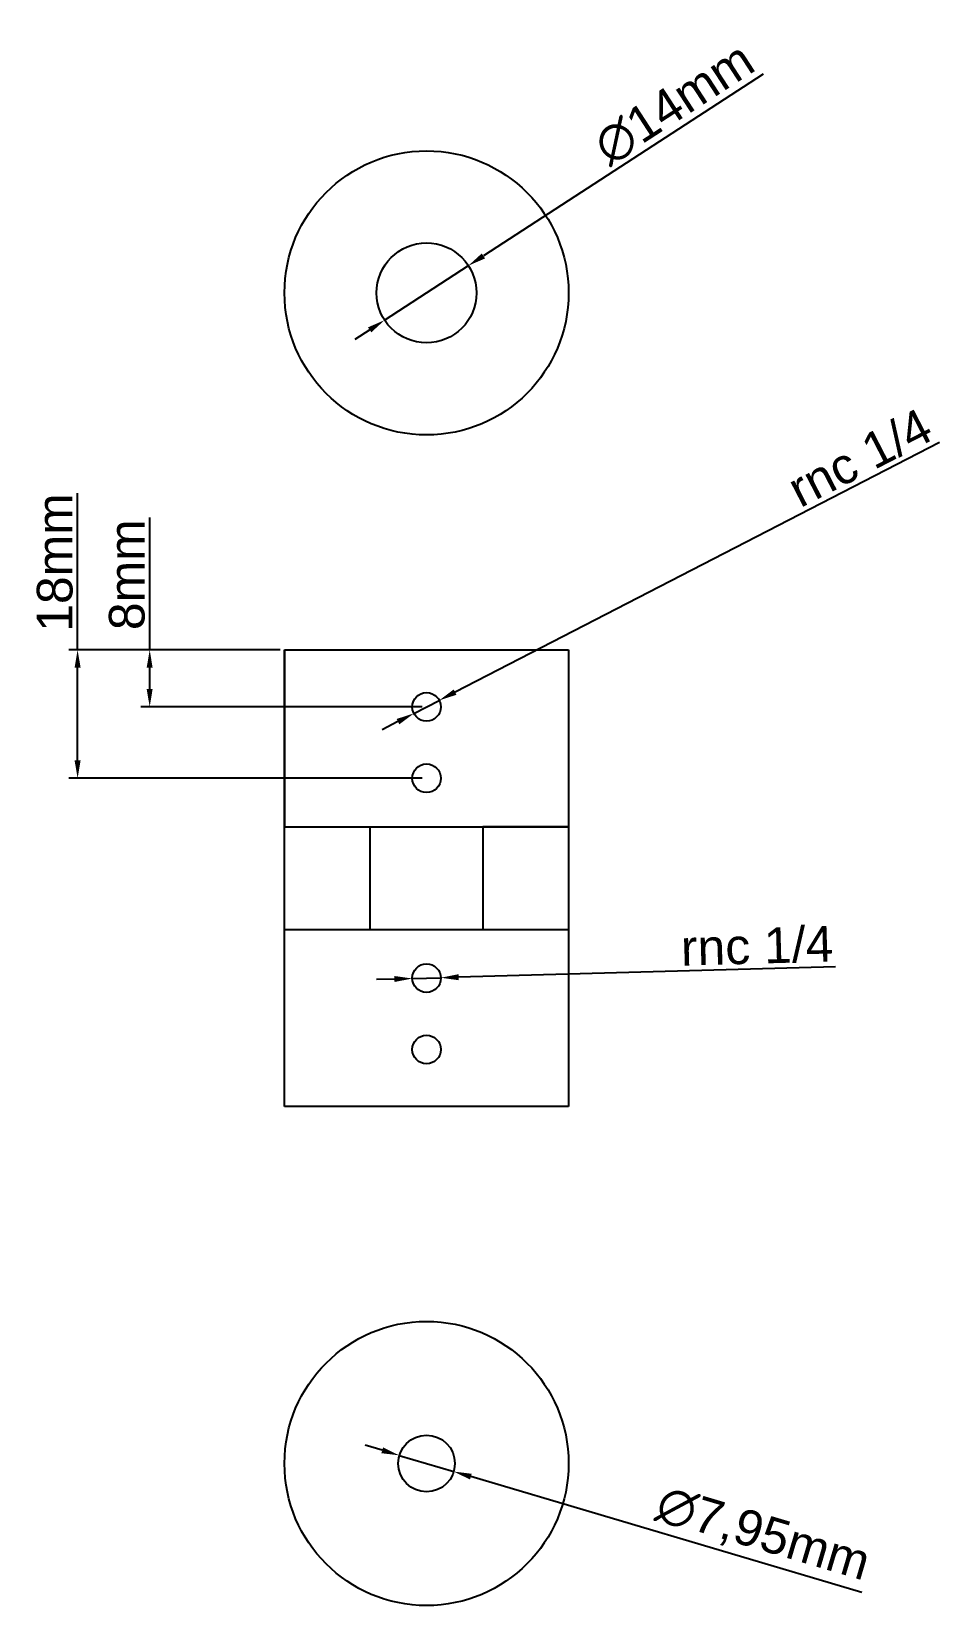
# Model space of a CAD drawing. Header units: centimetres. Extents: x 6534 to 31506, y 42826 to 109107.
# Drawn here: x 15062.9 to 15190.1, y 48526.7 to 48747.3 of the extents above; entities that cross this region are included whole.
import ezdxf

# ---------------------------------------------------------------- set-up
doc = ezdxf.new("R2010")
doc.units = ezdxf.units.CM
doc.header["$LTSCALE"] = 0.5
doc.styles.get("Standard").update_dxf_attribs({"font": 'arial.ttf'})
doc.dimstyles.new('Copia de ISO-25', dxfattribs={"dimtxt": 5, "dimasz": 2.5, "dimexe": 1.25, "dimexo": 0.625, "dimtad": 1, "dimtxsty": 'Standard', "dimcen": 2.5, "dimclrd": 1, "dimclre": 1, "dimadec": 0, "dimazin": 0, "dimtfac": 1, "dimtmove": 0, "dimatfit": 3, "dimfxl": 1, "dimarcsym": 0})

# ---------------------------------------------------------------- blocks, each defined once
blk = doc.blocks.new('*D583')
at = {"color": 1, "lineweight": -2, "transparency": 16777216}
for p, q in [((15165.37, 48741.28), (15126.19, 48715.82)), ((15112.35, 48706.83), (15124.09, 48714.46)), ((15110.26, 48705.47), (15108.16, 48704.11))]:
    blk.add_line(p, q, dxfattribs=at)
at = {"color": 1, "transparency": 16777216}
for points in [[(15125.96, 48716.17), (15126.42, 48715.47), (15124.09, 48714.46)], [(15110.03, 48705.82), (15110.49, 48705.12), (15112.35, 48706.83)]]:
    blk.add_solid(points, dxfattribs=at)
at = {"layer": 'Defpoints', "color": 0, "transparency": 16777216}
for p in [(15124.09, 48714.46), (15112.35, 48706.83)]:
    blk.add_point(p, dxfattribs=at)
at = {"color": 0, "transparency": 16777216, "insert": (15152.93, 48737.16), "char_height": 5, "attachment_point": 5, "rotation": 33.0165}
blk.add_mtext('∅14mm', dxfattribs=at)
blk = doc.blocks.new('*D584')
at = {"color": 1, "lineweight": -2, "transparency": 16777216}
for p, q in [((15079.44, 48660.64), (15079.44, 48679.18)), ((15097.7, 48660.64), (15078.19, 48660.64)), ((15079.44, 48655.14), (15079.44, 48658.14)), ((15117.6, 48652.64), (15078.19, 48652.64))]:
    blk.add_line(p, q, dxfattribs=at)
at = {"color": 1, "transparency": 16777216}
for points in [[(15079.02, 48658.14), (15079.85, 48658.14), (15079.44, 48660.64)], [(15079.02, 48655.14), (15079.85, 48655.14), (15079.44, 48652.64)]]:
    blk.add_solid(points, dxfattribs=at)
at = {"layer": 'Defpoints', "color": 0, "transparency": 16777216}
for p in [(15079.44, 48660.64), (15098.32, 48660.64), (15118.22, 48652.64)]:
    blk.add_point(p, dxfattribs=at)
at = {"color": 0, "transparency": 16777216, "insert": (15076.26, 48671.16), "char_height": 5, "attachment_point": 5, "rotation": 90}
blk.add_mtext('8mm', dxfattribs=at)
blk = doc.blocks.new('*D585')
at = {"color": 1, "lineweight": -2, "transparency": 16777216}
for p, q in [((15190.09, 48689.69), (15122.22, 48654.71)), ((15116.45, 48651.73), (15120, 48653.56)), ((15114.22, 48650.58), (15112, 48649.44))]:
    blk.add_line(p, q, dxfattribs=at)
at = {"color": 1, "transparency": 16777216}
for points in [[(15122.03, 48655.08), (15122.42, 48654.34), (15120, 48653.56)], [(15114.03, 48650.95), (15114.42, 48650.21), (15116.45, 48651.73)]]:
    blk.add_solid(points, dxfattribs=at)
at = {"layer": 'Defpoints', "color": 0, "transparency": 16777216}
for p in [(15120, 48653.56), (15116.45, 48651.73)]:
    blk.add_point(p, dxfattribs=at)
at = {"color": 0, "transparency": 16777216, "insert": (15178.93, 48687.55), "char_height": 5, "attachment_point": 5, "rotation": 27.2713}
blk.add_mtext('rnc 1/4', dxfattribs=at)
blk = doc.blocks.new('*D586')
at = {"color": 1, "lineweight": -2, "transparency": 16777216}
for p, q in [((15069.34, 48660.64), (15069.34, 48682.59)), ((15097.7, 48660.64), (15068.09, 48660.64)), ((15069.34, 48645.14), (15069.34, 48658.14)), ((15117.6, 48642.64), (15068.09, 48642.64))]:
    blk.add_line(p, q, dxfattribs=at)
at = {"color": 1, "transparency": 16777216}
for points in [[(15068.92, 48658.14), (15069.76, 48658.14), (15069.34, 48660.64)], [(15068.92, 48645.14), (15069.76, 48645.14), (15069.34, 48642.64)]]:
    blk.add_solid(points, dxfattribs=at)
at = {"layer": 'Defpoints', "color": 0, "transparency": 16777216}
for p in [(15069.34, 48660.64), (15098.32, 48660.64), (15118.22, 48642.64)]:
    blk.add_point(p, dxfattribs=at)
at = {"color": 0, "transparency": 16777216, "insert": (15066.16, 48672.87), "char_height": 5, "attachment_point": 5, "rotation": 90}
blk.add_mtext('18mm', dxfattribs=at)
blk = doc.blocks.new('*D587')
at = {"color": 1, "lineweight": -2, "transparency": 16777216}
for p, q in [((15175.53, 48616.23), (15122.72, 48614.77)), ((15113.73, 48614.52), (15111.23, 48614.45)), ((15116.23, 48614.59), (15120.22, 48614.7))]:
    blk.add_line(p, q, dxfattribs=at)
at = {"color": 1, "transparency": 16777216}
for points in [[(15113.71, 48614.94), (15113.74, 48614.1), (15116.23, 48614.59)], [(15122.71, 48615.19), (15122.73, 48614.35), (15120.22, 48614.7)]]:
    blk.add_solid(points, dxfattribs=at)
at = {"layer": 'Defpoints', "color": 0, "transparency": 16777216}
for p in [(15116.23, 48614.59), (15120.22, 48614.7)]:
    blk.add_point(p, dxfattribs=at)
at = {"color": 0, "transparency": 16777216, "insert": (15164.53, 48619.14), "char_height": 5, "attachment_point": 5, "rotation": 1.5838}
blk.add_mtext('rnc 1/4', dxfattribs=at)
blk = doc.blocks.new('*D588')
at = {"color": 1, "lineweight": -2, "transparency": 16777216}
for p, q in [((15112.02, 48548.49), (15109.62, 48549.2)), ((15114.41, 48547.78), (15122.04, 48545.51)), ((15179.21, 48528.55), (15124.43, 48544.8))]:
    blk.add_line(p, q, dxfattribs=at)
at = {"color": 1, "transparency": 16777216}
for points in [[(15112.14, 48548.89), (15111.9, 48548.09), (15114.41, 48547.78)], [(15124.55, 48545.2), (15124.31, 48544.4), (15122.04, 48545.51)]]:
    blk.add_solid(points, dxfattribs=at)
at = {"layer": 'Defpoints', "color": 0, "transparency": 16777216}
for p in [(15114.41, 48547.78), (15122.04, 48545.51)]:
    blk.add_point(p, dxfattribs=at)
at = {"color": 0, "transparency": 16777216, "insert": (15165.32, 48536.54), "char_height": 5, "attachment_point": 5, "rotation": 343.474}
blk.add_mtext('∅7,95mm', dxfattribs=at)

msp = doc.modelspace()

# ---------------------------------------------------------------- linework, layer by layer
for p, q in [((15098.325, 48660.644), (15138.125, 48660.644)), ((15098.325, 48596.644), (15098.325, 48660.644)), ((15098.325, 48660.644), (15098.325, 48635.844)), ((15138.125, 48660.644), (15138.125, 48596.644)), ((15138.125, 48660.644), (15138.125, 48635.844)), ((15098.325, 48635.844), (15138.125, 48635.844)), ((15110.325, 48621.444), (15110.325, 48635.844)), ((15138.125, 48635.844), (15126.125, 48635.844)), ((15126.125, 48635.844), (15126.125, 48621.444)), ((15098.325, 48596.644), (15098.325, 48621.444)), ((15098.325, 48621.444), (15138.125, 48621.444)), ((15110.325, 48621.444), (15126.125, 48621.444)), ((15138.125, 48596.644), (15098.325, 48596.644))]:
    msp.add_line(p, q)
for centre, radius in [((15118.225, 48710.644), 19.9), ((15118.225, 48710.644), 7), ((15118.225, 48652.644), 2), ((15118.225, 48642.644), 2), ((15118.225, 48614.644), 2), ((15118.225, 48604.644), 2), ((15118.225, 48546.644), 19.9), ((15118.225, 48546.644), 3.975)]:
    msp.add_circle(centre, radius)

# ---------------------------------------------------------------- dimensions: what is measured, and where the dimension line sits
for p1, p2, picture, middle in [((15112.355, 48706.83), (15124.094, 48714.459), '*D583', (15154.741, 48734.373)), ((15114.414, 48547.775), (15122.035, 48545.514), '*D588', (15164.261, 48532.985))]:
    dim = msp.add_diameter_dim_2p(p1=p1, p2=p2, dimstyle='Copia de ISO-25', override={"dimpost": 'mm'})
    dim.commit()
    dim.dimension.update_dxf_attribs({"geometry": picture, "text_midpoint": middle, "dimtype": 163})
for p1, p2, picture, middle in [((15116.447, 48651.728), (15120.002, 48653.561), '*D585', (15180.397, 48684.695)), ((15116.225, 48614.589), (15120.224, 48614.7), '*D587', (15164.624, 48615.927))]:
    dim = msp.add_diameter_dim_2p(p1=p1, p2=p2, text='rnc 1/4', dimstyle='Copia de ISO-25', override={"dimpost": 'mm'})
    dim.commit()
    dim.dimension.update_dxf_attribs({"geometry": picture, "text_midpoint": middle, "dimtype": 163})
for base, p1, picture, middle in [((15069.339, 48660.644), (15118.225, 48642.644), '*D586', (15066.161, 48672.867)), ((15079.436, 48660.644), (15118.225, 48652.644), '*D584', (15076.258, 48671.164))]:
    dim = msp.add_linear_dim(base=base, p1=p1, p2=(15098.325, 48660.644), angle=90, dimstyle='Copia de ISO-25', override={"dimpost": 'mm'})
    dim.commit()
    dim.dimension.update_dxf_attribs({"geometry": picture, "text_midpoint": middle})

doc.saveas('drawing.dxf')
